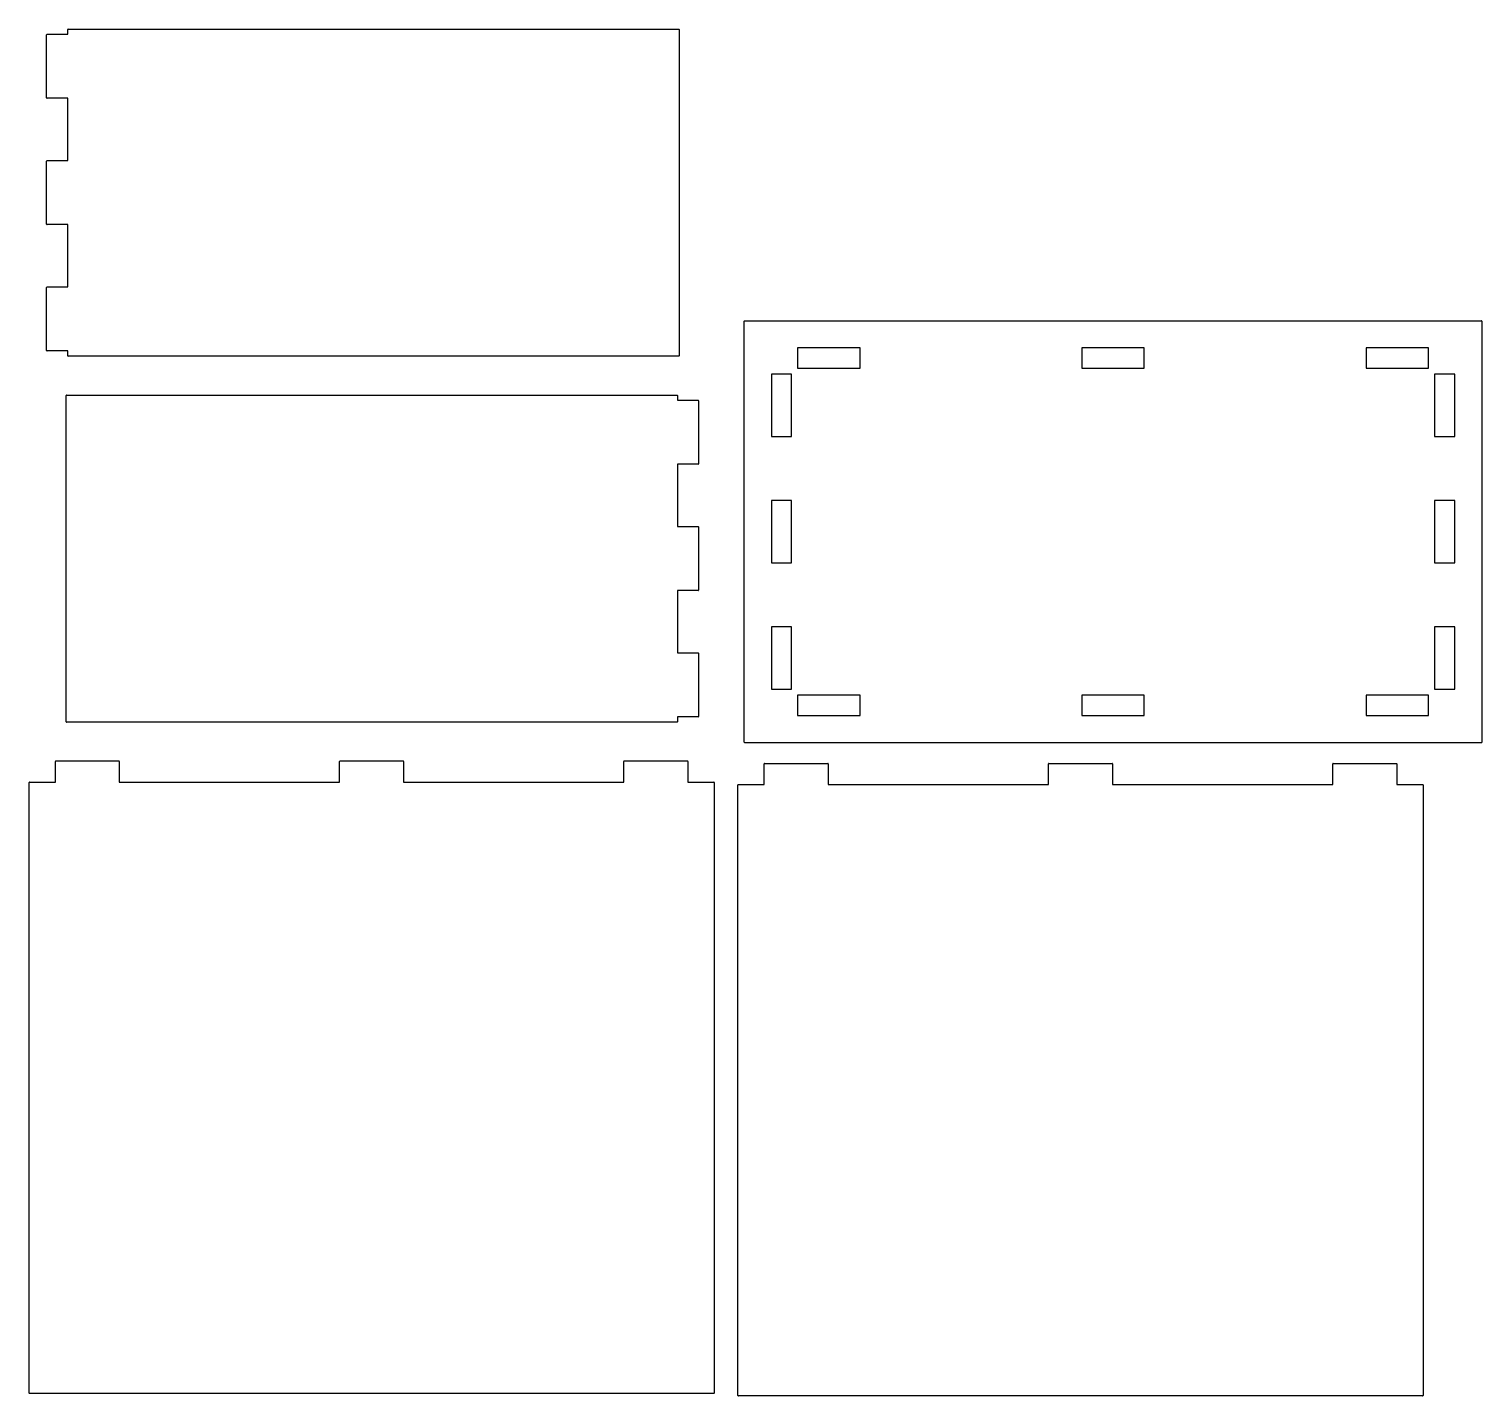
# Model space of a CAD drawing. Extents: x -138 to 138, y -130 to 130.
import ezdxf

# ---------------------------------------------------------------- set-up
doc = ezdxf.new("R2010")
doc.units = 0

msp = doc.modelspace()

# ---------------------------------------------------------------- linework, layer by layer
at = {"layer": '1', "color": 1}
for p, q in [((-130.671, 128.841), (-130.671, 129.766)), ((-130.596, 129.841), (-14.596, 129.841)), ((-14.521, 129.766), (-14.521, 67.766)), ((-134.671, 116.766), (-134.671, 128.766)), ((-134.596, 128.841), (-130.671, 128.841)), ((-130.671, 116.691), (-134.596, 116.691)), ((-130.671, 104.841), (-130.671, 116.691)), ((-134.671, 92.766), (-134.671, 104.766)), ((-134.596, 104.841), (-130.671, 104.841)), ((-130.671, 92.691), (-134.596, 92.691)), ((-130.671, 80.841), (-130.671, 92.691)), ((-134.671, 68.766), (-134.671, 80.766)), ((-134.596, 80.841), (-130.671, 80.841)), ((-2.142, -5.662), (-2.142, 74.338)), ((-2.067, 74.413), (137.933, 74.413)), ((138.008, 74.338), (138.008, -5.662)), ((19.858, 69.263), (8.008, 69.263)), ((8.008, 69.263), (8.008, 65.413)), ((19.858, 65.413), (19.858, 69.263)), ((73.858, 69.263), (62.008, 69.263)), ((62.008, 69.263), (62.008, 66.311)), ((73.858, 65.413), (73.858, 69.263)), ((127.858, 69.263), (116.008, 69.263)), ((116.008, 69.263), (116.008, 66.011)), ((127.858, 65.413), (127.858, 69.263)), ((-130.671, 68.691), (-134.596, 68.691)), ((-130.671, 67.766), (-130.671, 68.691)), ((-14.596, 67.691), (-130.596, 67.691)), ((-14.594, 67.691), (-14.596, 67.691)), ((62.008, 66.311), (62.008, 65.563)), ((6.858, 64.263), (3.008, 64.263)), ((3.008, 64.263), (3.008, 52.413)), ((6.858, 52.413), (6.858, 64.263)), ((8.008, 65.413), (19.261, 65.413)), ((19.261, 65.413), (19.858, 65.413)), ((62.008, 65.563), (62.008, 65.413)), ((62.008, 65.413), (73.858, 65.413)), ((116.008, 66.011), (116.008, 65.413)), ((116.008, 65.413), (127.858, 65.413)), ((132.858, 64.263), (129.008, 64.263)), ((129.008, 64.263), (129.008, 53.011)), ((132.858, 52.413), (132.858, 64.263)), ((-130.978, -1.758), (-130.978, 60.242)), ((-130.903, 60.317), (-14.903, 60.317)), ((-14.828, 60.242), (-14.828, 59.317)), ((-14.828, 59.317), (-10.903, 59.317)), ((-10.828, 59.242), (-10.828, 47.242)), ((129.008, 53.011), (129.008, 52.413)), ((3.008, 52.413), (5.961, 52.413)), ((5.961, 52.413), (6.708, 52.413)), ((6.708, 52.413), (6.858, 52.413)), ((129.008, 52.413), (132.858, 52.413)), ((-10.903, 47.167), (-14.828, 47.167)), ((-14.828, 47.167), (-14.828, 35.317)), ((6.858, 40.263), (3.008, 40.263)), ((3.008, 40.263), (3.008, 28.413)), ((6.858, 28.413), (6.858, 40.263)), ((129.158, 40.263), (129.008, 40.263)), ((129.008, 40.263), (129.008, 28.413)), ((129.906, 40.263), (129.158, 40.263)), ((132.858, 40.263), (129.906, 40.263)), ((132.858, 28.413), (132.858, 40.263)), ((-14.828, 35.317), (-13.828, 35.317)), ((-13.828, 35.317), (-13.079, 35.317)), ((-13.079, 35.317), (-10.903, 35.317)), ((-10.828, 35.242), (-10.828, 23.242)), ((3.008, 28.413), (5.961, 28.413)), ((5.961, 28.413), (6.708, 28.413)), ((6.708, 28.413), (6.858, 28.413)), ((129.008, 28.413), (132.858, 28.413)), ((-10.903, 23.167), (-14.828, 23.167)), ((-14.828, 23.167), (-14.828, 11.317)), ((6.858, 16.263), (3.008, 16.263)), ((3.008, 16.263), (3.008, 4.413)), ((6.858, 15.666), (6.858, 16.263)), ((6.858, 4.413), (6.858, 15.666)), ((129.158, 16.263), (129.008, 16.263)), ((129.008, 16.263), (129.008, 4.413)), ((129.906, 16.263), (129.158, 16.263)), ((132.858, 16.263), (129.906, 16.263)), ((132.858, 4.413), (132.858, 16.263)), ((-14.828, 11.317), (-10.903, 11.317)), ((-10.828, 11.242), (-10.828, -0.758)), ((3.008, 4.413), (6.858, 4.413)), ((19.858, 3.263), (8.008, 3.263)), ((8.008, 3.263), (8.008, -0.587)), ((19.858, 2.675), (19.858, 3.263)), ((73.858, 3.263), (62.008, 3.263)), ((62.008, 3.263), (62.008, 0.311)), ((73.858, -0.587), (73.858, 3.263)), ((127.858, 3.263), (116.008, 3.263)), ((116.008, 3.263), (116.008, -0.587)), ((127.858, 2.666), (127.858, 3.263)), ((129.008, 4.413), (132.858, 4.413)), ((19.858, -0.587), (19.858, 2.675)), ((62.008, 0.311), (62.008, -0.437)), ((127.858, -0.587), (127.858, 2.666)), ((-14.903, -1.833), (-130.903, -1.833)), ((-10.903, -0.833), (-14.828, -0.833)), ((-14.828, -0.833), (-14.828, -1.758)), ((8.008, -0.587), (19.858, -0.587)), ((62.008, -0.437), (62.008, -0.587)), ((62.008, -0.587), (73.858, -0.587)), ((116.008, -0.587), (127.858, -0.587)), ((33.221, -5.737), (-2.067, -5.737)), ((137.933, -5.737), (33.221, -5.737)), ((-133.008, -13.21), (-133.008, -9.285)), ((-132.933, -9.21), (-120.933, -9.21)), ((-120.858, -9.285), (-120.858, -13.21)), ((-79.008, -13.21), (-79.008, -9.285)), ((-78.933, -9.21), (-66.933, -9.21)), ((-66.858, -9.285), (-66.858, -13.21)), ((-25.008, -13.21), (-25.008, -9.285)), ((-24.933, -9.21), (-12.933, -9.21)), ((-12.858, -9.285), (-12.858, -13.21)), ((1.67, -13.691), (1.67, -9.766)), ((1.745, -9.691), (11.745, -9.691)), ((11.745, -9.691), (13.745, -9.691)), ((13.82, -9.766), (13.82, -13.691)), ((55.67, -13.691), (55.67, -9.766)), ((55.745, -9.691), (67.745, -9.691)), ((67.82, -9.766), (67.82, -13.691)), ((109.67, -13.691), (109.67, -9.766)), ((109.745, -9.691), (121.745, -9.691)), ((121.82, -9.766), (121.82, -13.691)), ((-138.008, -129.285), (-138.008, -13.285)), ((-137.933, -13.21), (-133.008, -13.21)), ((-120.858, -13.21), (-79.008, -13.21)), ((-66.858, -13.21), (-25.008, -13.21)), ((-12.858, -13.21), (-7.933, -13.21)), ((-7.858, -13.285), (-7.858, -129.285)), ((-3.33, -129.766), (-3.33, -13.766)), ((-3.255, -13.691), (1.67, -13.691)), ((13.82, -13.691), (55.67, -13.691)), ((67.82, -13.691), (109.67, -13.691)), ((121.82, -13.691), (126.745, -13.691)), ((126.82, -13.766), (126.82, -129.766)), ((-7.933, -129.36), (-137.933, -129.36)), ((126.745, -129.841), (-3.255, -129.841))]:
    msp.add_line(p, q, dxfattribs=at)
for centre, start, end in [((-130.596, 129.766), 90, 180), ((-14.596, 129.766), 0, 90), ((-134.596, 128.766), 90, 180), ((-134.596, 116.766), 180, -90), ((-134.596, 104.766), 90, 180), ((-134.596, 92.766), 180, -90), ((-134.596, 80.766), 90, 180), ((-2.067, 74.338), 90, 180), ((137.933, 74.338), 0, 90), ((-134.596, 68.766), 180, -90), ((-130.596, 67.766), 180, -90), ((-14.596, 67.766), -88.64408, 0), ((-130.903, 60.242), 90, 180), ((-14.903, 60.242), 0, 90), ((-10.903, 59.242), 0, 90), ((-10.903, 47.242), -90, 0), ((-10.903, 35.242), 0, 90), ((-10.903, 23.242), -90, 0), ((-10.903, 11.242), 0, 90), ((-130.903, -1.758), 180, -90), ((-14.903, -1.758), -90, 0), ((-10.903, -0.758), -90, 0), ((-2.067, -5.662), 180, -90), ((137.933, -5.662), -90, 0), ((-132.933, -9.285), 90, 180), ((-120.933, -9.285), 0, 90), ((-78.933, -9.285), 90, 180), ((-66.933, -9.285), 0, 90), ((-24.933, -9.285), 90, 180), ((-12.933, -9.285), 0, 90), ((1.745, -9.766), 90, 180), ((13.745, -9.766), 0, 90), ((55.745, -9.766), 90, 180), ((67.745, -9.766), 0, 90), ((109.745, -9.766), 90, 180), ((121.745, -9.766), 0, 90), ((-137.933, -13.285), 90, 180), ((-7.933, -13.285), 0, 90), ((-3.255, -13.766), 90, 180), ((126.745, -13.766), 0, 90), ((-137.933, -129.285), 180, -90), ((-7.933, -129.285), -90, 0), ((-3.255, -129.766), 180, -90), ((126.745, -129.766), -90, 0)]:
    msp.add_arc(centre, 0.075, start, end, dxfattribs=at)

doc.saveas('drawing.dxf')
